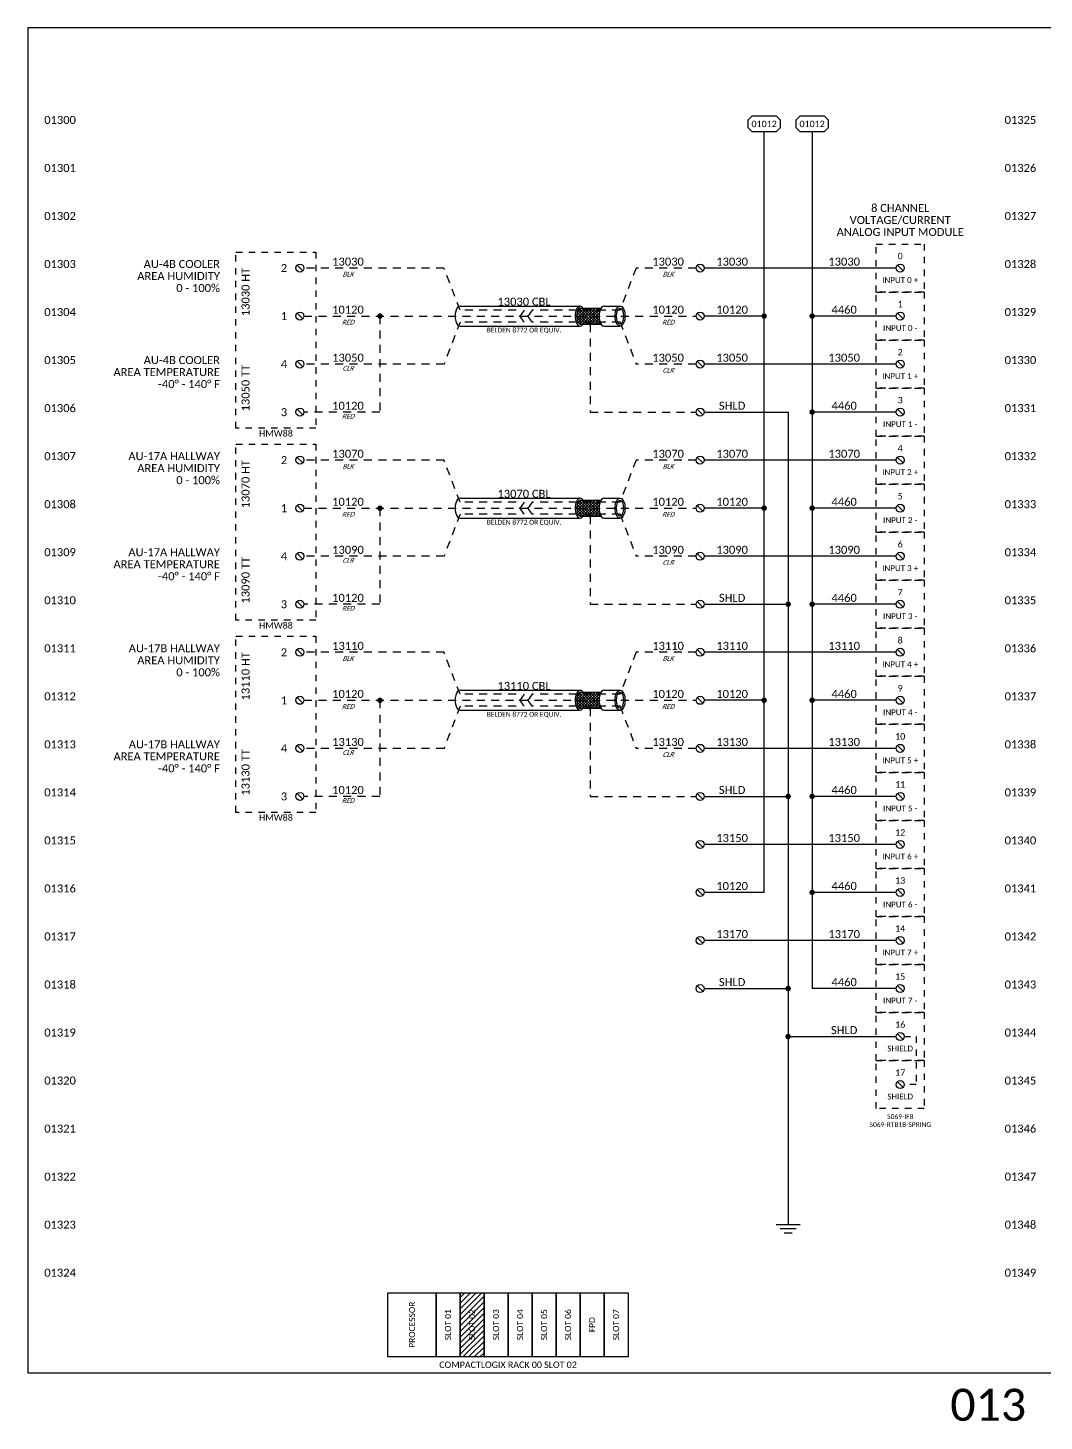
# Model space of a CAD drawing. Header units: inches. Extents: x 0 to 316, y -1 to 150.
# Drawn here: x 93 to 108.87, y 21.24 to 43 of the extents above; entities that cross this region are included whole.
import ezdxf
from ezdxf.enums import TextEntityAlignment as Align

# ---------------------------------------------------------------- set-up
doc = ezdxf.new("R2010")
doc.units = ezdxf.units.IN
doc.header["$MEASUREMENT"] = 0
doc.linetypes.add('HIDDEN2', pattern=[0.1875, 0.125, -0.0625])
doc.styles.add('Calibri', font='calibri.ttf')

# ---------------------------------------------------------------- blocks, each defined once
blk = doc.blocks.new('TERM')
at = {"color": 2}
blk.add_line((-0.044, 0.044), (0.044, -0.044), dxfattribs=at)
blk.add_circle((0, 0), 0.0625, dxfattribs=at)
blk = doc.blocks.new('CONN')
at = {"color": 2, "const_width": 0.0425}
blk.add_lwpolyline([(0.02125, 0, 1), (-0.02125, 0, 1)], format="xyb", close=True, dxfattribs=at)
blk = doc.blocks.new('GND')
at = {"color": 3}
for p, q in [((0, 0), (0, -0.125)), ((-0.1875, -0.125), (0.1875, -0.125)), ((-0.125, -0.1875), (0.125, -0.1875)), ((-0.0625, -0.25), (0.0625, -0.25))]:
    blk.add_line(p, q, dxfattribs=at)
blk = doc.blocks.new('REF')
at = {"color": 2}
for p, q in [((0, 0.062), (0.062, 0.125)), ((0, -0.062), (0, 0.062)), ((0.062, 0.125), (0.438, 0.125)), ((0.438, 0.125), (0.5, 0.062)), ((0.5, 0.062), (0.5, -0.062)), ((0.062, -0.125), (0, -0.062)), ((0.438, -0.125), (0.062, -0.125)), ((0.5, -0.062), (0.438, -0.125))]:
    blk.add_line(p, q, dxfattribs=at)
at = {"color": 3, "style": 'Calibri'}
blk.add_attdef('XXXXX', text='', height=0.1, dxfattribs=at).set_placement((0.25, -0.05), align=Align.CENTER)

msp = doc.modelspace()

# ---------------------------------------------------------------- hatches: boundary and pattern name
at = {"linetype": 'Continuous'}
h = msp.add_hatch(dxfattribs=at)
h.set_pattern_fill('ANSI37', color=256, scale=0.25)
h.set_pattern_definition([(45, (77.25, -21.65625), (-0.022097087, 0.022097087), []), (135, (77.25, -21.65625), (-0.022097087, -0.022097087), [])])
edge = h.paths.add_edge_path()
edge.add_ellipse((102, 38.5), major_axis=(0, 0.15625), ratio=0.5, start_angle=36.869898, end_angle=143.130102)
edge.add_line((101.95312, 38.375), (101.625, 38.375))
edge.add_ellipse((101.625, 38.5), major_axis=(0, -0.125), ratio=0.43145941, start_angle=180, end_angle=360, ccw=False)
edge.add_line((101.625, 38.625), (101.95312, 38.625))
h = msp.add_hatch(dxfattribs=at)
h.set_pattern_fill('ANSI37', color=256, scale=0.25)
h.set_pattern_definition([(45, (77.25, -24.65625), (-0.022097087, 0.022097087), []), (135, (77.25, -24.65625), (-0.022097087, -0.022097087), [])])
edge = h.paths.add_edge_path()
edge.add_ellipse((102, 35.5), major_axis=(0, 0.15625), ratio=0.5, start_angle=36.869898, end_angle=143.130102)
edge.add_line((101.95312, 35.375), (101.625, 35.375))
edge.add_ellipse((101.625, 35.5), major_axis=(0, -0.125), ratio=0.43145941, start_angle=180, end_angle=360, ccw=False)
edge.add_line((101.625, 35.625), (101.95312, 35.625))
h = msp.add_hatch(dxfattribs=at)
h.set_pattern_fill('ANSI37', color=256, scale=0.25)
h.set_pattern_definition([(45, (77.25, -27.65625), (-0.022097087, 0.022097087), []), (135, (77.25, -27.65625), (-0.022097087, -0.022097087), [])])
edge = h.paths.add_edge_path()
edge.add_ellipse((102, 32.5), major_axis=(0, 0.15625), ratio=0.5, start_angle=36.869898, end_angle=143.130102)
edge.add_line((101.95312, 32.375), (101.625, 32.375))
edge.add_ellipse((101.625, 32.5), major_axis=(0, -0.125), ratio=0.43145941, start_angle=180, end_angle=360, ccw=False)
edge.add_line((101.625, 32.625), (101.95312, 32.625))
h = msp.add_hatch(dxfattribs=at)
h.set_pattern_fill('ANSI31', color=2, scale=0.5)
h.set_pattern_definition([(45, (94.3125, -1), (-0.04419417, 0.04419417), [])])
h.paths.add_polyline_path([(100.125, 23.25), (99.75, 23.25), (99.75, 22.25), (100.125, 22.25)])
h.paths.add_polyline_path([(100, 23), (100, 22.5), (99.875, 22.5), (99.875, 23)], flags=0)
h.paths.add_polyline_path([(100.01458, 22.46688), (100.01458, 23.03312), (99.86088, 23.03312), (99.86088, 22.46688)], flags=24)

# ---------------------------------------------------------------- linework, layer by layer
at = {"color": 35}
for p, q in [((104.5, 29.5), (104.5, 41.375)), ((106.5625, 39.25), (103.5625, 39.25)), ((104.5, 38.5), (103.5625, 38.5)), ((106.5625, 37.75), (103.5625, 37.75)), ((106.5625, 36.25), (103.5625, 36.25)), ((104.5, 35.5), (103.5625, 35.5)), ((106.5625, 34.75), (103.5625, 34.75)), ((106.5625, 33.25), (103.5625, 33.25)), ((104.5, 32.5), (103.5625, 32.5)), ((106.5625, 31.75), (103.5625, 31.75)), ((106.5625, 30.25), (103.5625, 30.25)), ((104.5, 29.5), (103.5625, 29.5)), ((106.5625, 28.75), (103.5625, 28.75))]:
    msp.add_line(p, q, dxfattribs=at)
at = {"color": 5}
for p, q in [((105.25, 41.375), (105.25, 28)), ((106.5625, 38.5), (105.25, 38.5)), ((106.5625, 37), (105.25, 37)), ((106.5625, 35.5), (105.25, 35.5)), ((106.5625, 34), (105.25, 34)), ((106.5625, 32.5), (105.25, 32.5)), ((106.5625, 31), (105.25, 31)), ((106.5625, 29.5), (105.25, 29.5)), ((106.5625, 28), (105.25, 28))]:
    msp.add_line(p, q, dxfattribs=at)
at = {"color": 8, "linetype": 'HIDDEN2'}
for p, q in [((99.5, 39.25), (97.3125, 39.25)), ((99.75, 38.59375), (99.5, 39.25)), ((102.5, 39.25), (102.25, 38.59375)), ((103.4375, 39.25), (102.5, 39.25)), ((100.625, 38.59375), (99.75, 38.59375)), ((100.75, 38.40625), (100.625, 38.59375)), ((100.875, 38.59375), (100.75, 38.40625)), ((102.25, 38.59375), (100.875, 38.59375)), ((99.5, 36.25), (97.3125, 36.25)), ((99.75, 35.59375), (99.5, 36.25)), ((102.5, 36.25), (102.25, 35.59375)), ((103.4375, 36.25), (102.5, 36.25)), ((100.625, 35.59375), (99.75, 35.59375)), ((100.75, 35.40625), (100.625, 35.59375)), ((100.875, 35.59375), (100.75, 35.40625)), ((102.25, 35.59375), (100.875, 35.59375)), ((99.5, 33.25), (97.3125, 33.25)), ((99.75, 32.59375), (99.5, 33.25)), ((102.5, 33.25), (102.25, 32.59375)), ((103.4375, 33.25), (102.5, 33.25)), ((100.625, 32.59375), (99.75, 32.59375)), ((100.75, 32.40625), (100.625, 32.59375)), ((100.875, 32.59375), (100.75, 32.40625)), ((102.25, 32.59375), (100.875, 32.59375))]:
    msp.add_line(p, q, dxfattribs=at)
at = {"color": 2}
for p, q in [((99.75, 38.65625), (101.625, 38.65625)), ((102, 38.65625), (102.25, 38.65625)), ((99.75, 38.34375), (101.625, 38.34375)), ((102, 38.34375), (102.25, 38.34375)), ((99.75, 35.65625), (101.625, 35.65625)), ((102, 35.65625), (102.25, 35.65625)), ((99.75, 35.34375), (101.625, 35.34375)), ((102, 35.34375), (102.25, 35.34375)), ((99.75, 32.65625), (101.625, 32.65625)), ((102, 32.65625), (102.25, 32.65625)), ((99.75, 32.34375), (101.625, 32.34375)), ((102, 32.34375), (102.25, 32.34375))]:
    msp.add_line(p, q, dxfattribs=at)
at = {"linetype": 'HIDDEN2'}
for p, q in [((100.75, 38.59375), (100.625, 38.40625)), ((100.875, 38.40625), (100.75, 38.59375)), ((99.75, 38.40625), (99.5, 37.75)), ((100.625, 38.40625), (99.75, 38.40625)), ((102.25, 38.40625), (100.875, 38.40625)), ((102.25, 38.40625), (102.5, 37.75)), ((99.5, 37.75), (97.3125, 37.75)), ((103.4375, 37.75), (102.5, 37.75)), ((100.75, 35.59375), (100.625, 35.40625)), ((100.875, 35.40625), (100.75, 35.59375)), ((99.75, 35.40625), (99.5, 34.75)), ((100.625, 35.40625), (99.75, 35.40625)), ((102.25, 35.40625), (100.875, 35.40625)), ((102.25, 35.40625), (102.5, 34.75)), ((99.5, 34.75), (97.3125, 34.75)), ((103.4375, 34.75), (102.5, 34.75)), ((100.75, 32.59375), (100.625, 32.40625)), ((100.875, 32.40625), (100.75, 32.59375)), ((99.75, 32.40625), (99.5, 31.75)), ((100.625, 32.40625), (99.75, 32.40625)), ((102.25, 32.40625), (100.875, 32.40625)), ((102.25, 32.40625), (102.5, 31.75)), ((99.5, 31.75), (97.3125, 31.75)), ((103.4375, 31.75), (102.5, 31.75))]:
    msp.add_line(p, q, dxfattribs=at)
at = {"color": 0}
for p, q in [((101.625, 38.625), (101.95312, 38.625)), ((101.625, 38.375), (101.95312, 38.375)), ((101.625, 35.625), (101.95312, 35.625)), ((101.625, 35.375), (101.95312, 35.375)), ((101.625, 32.625), (101.95312, 32.625)), ((101.625, 32.375), (101.95312, 32.375))]:
    msp.add_line(p, q, dxfattribs=at)
at = {"color": 1, "linetype": 'HIDDEN2'}
for p, q in [((97.3125, 38.5), (103.4375, 38.5)), ((98.5, 38.5), (98.5, 37)), ((98.5, 37), (97.3125, 37)), ((97.3125, 35.5), (103.4375, 35.5)), ((98.5, 35.5), (98.5, 34)), ((98.5, 34), (97.3125, 34)), ((97.3125, 32.5), (103.4375, 32.5)), ((98.5, 32.5), (98.5, 31)), ((98.5, 31), (97.3125, 31))]:
    msp.add_line(p, q, dxfattribs=at)
at = {"color": 3, "linetype": 'HIDDEN2'}
for p, q in [((101.78125, 38.375), (101.78125, 37)), ((101.78125, 37), (103.4375, 37)), ((101.78125, 35.375), (101.78125, 34)), ((101.78125, 34), (103.4375, 34)), ((101.78125, 32.375), (101.78125, 31)), ((101.78125, 31), (103.4375, 31))]:
    msp.add_line(p, q, dxfattribs=at)
at = {"color": 3, "linetype": 'Continuous'}
for p, q in [((103.5625, 37), (104.875, 37)), ((104.875, 37), (104.875, 24.4375)), ((103.5625, 34), (104.875, 34)), ((103.5625, 31), (104.875, 31)), ((103.5625, 28), (104.875, 28))]:
    msp.add_line(p, q, dxfattribs=at)
at = {"color": 3}
for p, q in [((104.875, 27.25), (106.5625, 27.25)), ((104.875, 24.4375), (104.875, 24.3125))]:
    msp.add_line(p, q, dxfattribs=at)
at = {"color": 1, "linetype": 'HIDDEN2', "ltscale": 0.5}
for p, q in [((106.6875, 27.25), (106.875, 27.25)), ((106.875, 27.25), (106.875, 26.5)), ((106.875, 26.5), (106.6875, 26.5))]:
    msp.add_line(p, q, dxfattribs=at)
at = {"ltscale": 0.25}
msp.add_lwpolyline([(93, 22), (123, 22), (123, 43), (93, 43)], close=True, dxfattribs=at)
at = {"color": 2, "linetype": 'HIDDEN2', "ltscale": 0.5}
for points in [[(106.25, 39.625), (107, 39.625), (107, 38.875), (106.25, 38.875)], [(96.25, 39.5), (97.5, 39.5), (97.5, 36.75), (96.25, 36.75)], [(106.25, 38.875), (107, 38.875), (107, 38.125), (106.25, 38.125)], [(106.25, 38.125), (107, 38.125), (107, 37.375), (106.25, 37.375)], [(106.25, 37.375), (107, 37.375), (107, 36.625), (106.25, 36.625)], [(106.25, 36.625), (107, 36.625), (107, 35.875), (106.25, 35.875)], [(96.25, 36.5), (97.5, 36.5), (97.5, 33.75), (96.25, 33.75)], [(106.25, 35.875), (107, 35.875), (107, 35.125), (106.25, 35.125)], [(106.25, 35.125), (107, 35.125), (107, 34.375), (106.25, 34.375)], [(106.25, 34.375), (107, 34.375), (107, 33.625), (106.25, 33.625)], [(106.25, 33.625), (107, 33.625), (107, 32.875), (106.25, 32.875)], [(96.25, 33.5), (97.5, 33.5), (97.5, 30.75), (96.25, 30.75)], [(106.25, 32.875), (107, 32.875), (107, 32.125), (106.25, 32.125)], [(106.25, 32.125), (107, 32.125), (107, 31.375), (106.25, 31.375)], [(106.25, 31.375), (107, 31.375), (107, 30.625), (106.25, 30.625)], [(106.25, 30.625), (107, 30.625), (107, 29.875), (106.25, 29.875)], [(106.25, 29.875), (107, 29.875), (107, 29.125), (106.25, 29.125)], [(106.25, 29.125), (107, 29.125), (107, 28.375), (106.25, 28.375)], [(106.25, 28.375), (107, 28.375), (107, 27.625), (106.25, 27.625)], [(106.25, 27.625), (107, 27.625), (107, 26.875), (106.25, 26.875)], [(106.25, 26.875), (107, 26.875), (107, 26.125), (106.25, 26.125)]]:
    msp.add_lwpolyline(points, close=True, dxfattribs=at)
at = {"color": 2, "linetype": 'Continuous'}
for points in [[(98.625, 23.25), (99.375, 23.25), (99.375, 22.25), (98.625, 22.25)], [(99.375, 23.25), (99.75, 23.25), (99.75, 22.25), (99.375, 22.25)], [(99.75, 23.25), (100.125, 23.25), (100.125, 22.25), (99.75, 22.25)], [(100.125, 23.25), (100.5, 23.25), (100.5, 22.25), (100.125, 22.25)], [(100.5, 23.25), (100.875, 23.25), (100.875, 22.25), (100.5, 22.25)], [(100.875, 23.25), (101.25, 23.25), (101.25, 22.25), (100.875, 22.25)], [(101.25, 23.25), (101.625, 23.25), (101.625, 22.25), (101.25, 22.25)], [(101.625, 23.25), (102, 23.25), (102, 22.25), (101.625, 22.25)], [(102, 23.25), (102.375, 23.25), (102.375, 22.25), (102, 22.25)]]:
    msp.add_lwpolyline(points, close=True, dxfattribs=at)
at = {"color": 2}
for centre, major_axis, start_param, end_param in [((99.75, 38.5), (0, -0.15625), 3.14159265, 6.28318531), ((101.625, 38.5), (0, 0.15625), -0.64350111, 3.78509376), ((102, 38.5), (0, -0.15625), 3.14159265, 6.28318531), ((102, 38.5), (0, 0.15625), 0.64350111, 2.49809154), ((99.75, 35.5), (0, -0.15625), 3.14159265, 6.28318531), ((101.625, 35.5), (0, 0.15625), -0.64350111, 3.78509376), ((102, 35.5), (0, -0.15625), 3.14159265, 6.28318531), ((102, 35.5), (0, 0.15625), 0.64350111, 2.49809154), ((99.75, 32.5), (0, -0.15625), 3.14159265, 6.28318531), ((101.625, 32.5), (0, 0.15625), -0.64350111, 3.78509376), ((102, 32.5), (0, -0.15625), 3.14159265, 6.28318531), ((102, 32.5), (0, 0.15625), 0.64350111, 2.49809154)]:
    msp.add_ellipse(centre, major_axis=major_axis, ratio=0.5, start_param=start_param, end_param=end_param, dxfattribs=at)
at = {"color": 0}
for centre in [(101.625, 38.5), (101.625, 35.5), (101.625, 32.5)]:
    msp.add_ellipse(centre, major_axis=(0, -0.125), ratio=0.43145941, start_param=3.14159265, end_param=6.28318531, dxfattribs=at)
at = {"color": 2}
for centre, major_axis, ratio in [((102.25, 38.5), (0, -0.15625), 0.5), ((102.25, 38.5), (0, -0.125), 0.43145941), ((102.25, 35.5), (0, -0.15625), 0.5), ((102.25, 35.5), (0, -0.125), 0.43145941), ((102.25, 32.5), (0, -0.15625), 0.5), ((102.25, 32.5), (0, -0.125), 0.43145941)]:
    msp.add_ellipse(centre, major_axis=major_axis, ratio=ratio, dxfattribs=at)

# ---------------------------------------------------------------- block references
for p in [(104.25, 41.5), (105, 41.5)]:
    msp.add_blockref('REF', p).add_auto_attribs({'XXXXX': '01012'})
for name, p in [('TERM', (97.25, 39.25)), ('TERM', (103.5, 39.25)), ('TERM', (106.625, 39.25)), ('TERM', (97.25, 38.5)), ('TERM', (103.5, 38.5)), ('TERM', (106.625, 38.5)), ('TERM', (97.25, 37.75)), ('TERM', (103.5, 37.75)), ('TERM', (106.625, 37.75)), ('TERM', (97.25, 37)), ('TERM', (103.5, 37)), ('TERM', (106.625, 37)), ('TERM', (97.25, 36.25)), ('TERM', (103.5, 36.25)), ('TERM', (106.625, 36.25)), ('TERM', (97.25, 35.5)), ('TERM', (103.5, 35.5)), ('TERM', (106.625, 35.5)), ('TERM', (97.25, 34.75)), ('TERM', (103.5, 34.75)), ('TERM', (106.625, 34.75)), ('TERM', (97.25, 34)), ('TERM', (103.5, 34)), ('TERM', (106.625, 34)), ('TERM', (97.25, 33.25)), ('TERM', (103.5, 33.25)), ('TERM', (106.625, 33.25)), ('TERM', (97.25, 32.5)), ('TERM', (103.5, 32.5)), ('TERM', (106.625, 32.5)), ('TERM', (97.25, 31.75)), ('TERM', (103.5, 31.75)), ('TERM', (106.625, 31.75)), ('TERM', (97.25, 31)), ('TERM', (103.5, 31)), ('TERM', (106.625, 31)), ('TERM', (103.5, 30.25)), ('TERM', (106.625, 30.25)), ('TERM', (103.5, 29.5)), ('TERM', (106.625, 29.5)), ('TERM', (103.5, 28.75)), ('TERM', (106.625, 28.75)), ('TERM', (103.5, 28)), ('TERM', (106.625, 28)), ('TERM', (106.625, 27.25)), ('TERM', (106.625, 26.5)), ('GND', (104.875, 24.4375))]:
    msp.add_blockref(name, p)
for p in [(98.5, 38.5), (98.5, 38.5), (104.5, 38.5), (104.5, 38.5), (105.25, 38.5), (105.25, 38.5), (105.25, 37), (105.25, 37), (98.5, 35.5), (98.5, 35.5), (104.5, 35.5), (104.5, 35.5), (105.25, 35.5), (105.25, 35.5), (104.875, 34), (104.875, 34), (105.25, 34), (105.25, 34), (98.5, 32.5), (98.5, 32.5), (104.5, 32.5), (104.5, 32.5), (105.25, 32.5), (105.25, 32.5), (104.875, 31), (104.875, 31), (105.25, 31), (105.25, 31), (105.25, 29.5), (105.25, 29.5), (104.875, 28), (104.875, 28), (104.875, 27.25), (104.875, 27.25)]:
    msp.add_blockref('CONN', p, dxfattribs=at)
at = {"color": 2, "xscale": 0.5, "yscale": 0.5, "zscale": 0.5}
for p in [(101.78125, 38.375), (101.78125, 35.375), (101.78125, 32.375)]:
    msp.add_blockref('CONN', p, dxfattribs=at)

# ---------------------------------------------------------------- texts
at = {"style": 'Calibri'}
for s, p in [('01300', (93.75, 41.5)), ('01325', (108.75, 41.5)), ('01301', (93.75, 40.75)), ('01326', (108.75, 40.75)), ('01302', (93.75, 40)), ('01327', (108.75, 40)), ('01328', (108.75, 39.25)), ('01303', (93.75, 39.25)), ('AREA HUMIDITY', (96, 39.0625)), ('AU-4B COOLER', (96, 39.25)), ('0 - 100%%%', (96, 38.875)), ('01304', (93.75, 38.5)), ('01329', (108.75, 38.5)), ('01305', (93.75, 37.75)), ('AU-4B COOLER', (96, 37.75)), ('01330', (108.75, 37.75)), ('AREA TEMPERATURE', (96, 37.5625)), ('-40%%D - 140%%D F', (96, 37.375)), ('01306', (93.75, 37)), ('01331', (108.75, 37)), ('01307', (93.75, 36.25)), ('AU-17A HALLWAY', (96, 36.25)), ('01332', (108.75, 36.25)), ('AREA HUMIDITY', (96, 36.0625)), ('0 - 100%%%', (96, 35.875)), ('01308', (93.75, 35.5)), ('01333', (108.75, 35.5)), ('01309', (93.75, 34.75)), ('AU-17A HALLWAY', (96, 34.75)), ('01334', (108.75, 34.75)), ('AREA TEMPERATURE', (96, 34.5625)), ('-40%%D - 140%%D F', (96, 34.375)), ('01310', (93.75, 34)), ('01335', (108.75, 34)), ('01311', (93.75, 33.25)), ('AU-17B HALLWAY', (96, 33.25)), ('01336', (108.75, 33.25)), ('AREA HUMIDITY', (96, 33.0625)), ('0 - 100%%%', (96, 32.875)), ('01312', (93.75, 32.5)), ('01337', (108.75, 32.5)), ('01313', (93.75, 31.75)), ('AU-17B HALLWAY', (96, 31.75)), ('01338', (108.75, 31.75)), ('AREA TEMPERATURE', (96, 31.5625)), ('-40%%D - 140%%D F', (96, 31.375)), ('01314', (93.75, 31)), ('01339', (108.75, 31)), ('01315', (93.75, 30.25)), ('01340', (108.75, 30.25)), ('01316', (93.75, 29.5)), ('01341', (108.75, 29.5)), ('01317', (93.75, 28.75)), ('01342', (108.75, 28.75)), ('01318', (93.75, 28)), ('01343', (108.75, 28)), ('01319', (93.75, 27.25)), ('01344', (108.75, 27.25)), ('01320', (93.75, 26.5)), ('01345', (108.75, 26.5)), ('01321', (93.75, 25.75)), ('01346', (108.75, 25.75)), ('01322', (93.75, 25)), ('01347', (108.75, 25)), ('01323', (93.75, 24.25)), ('01348', (108.75, 24.25)), ('01324', (93.75, 23.5)), ('01349', (108.75, 23.5))]:
    msp.add_text(s, height=0.125, dxfattribs=at).set_placement(p, align=Align.RIGHT)
at = {"color": 3, "style": 'Calibri'}
for s, height, p in [('8 CHANNEL', 0.125, (106.625, 40.1875)), ('VOLTAGE/CURRENT', 0.125, (106.625, 40)), ('ANALOG INPUT MODULE', 0.125, (106.625, 39.8125)), ('0', 0.1, (106.625, 39.4375)), ('INPUT 0 +', 0.09, (106.625, 39.0625)), ('1', 0.1, (106.625, 38.6875)), ('INPUT 0 -', 0.09, (106.625, 38.3125)), ('2', 0.1, (106.625, 37.9375)), ('INPUT 1 +', 0.09, (106.625, 37.5625)), ('3', 0.1, (106.625, 37.1875)), ('INPUT 1 -', 0.09, (106.625, 36.8125)), ('4', 0.1, (106.625, 36.4375)), ('INPUT 2 +', 0.09, (106.625, 36.0625)), ('5', 0.1, (106.625, 35.6875)), ('INPUT 2 -', 0.09, (106.625, 35.3125)), ('6', 0.1, (106.625, 34.9375)), ('INPUT 3 +', 0.09, (106.625, 34.5625)), ('7', 0.1, (106.625, 34.1875)), ('INPUT 3 -', 0.09, (106.625, 33.8125)), ('8', 0.1, (106.625, 33.4375)), ('INPUT 4 +', 0.09, (106.625, 33.0625)), ('9', 0.1, (106.625, 32.6875)), ('INPUT 4 -', 0.09, (106.625, 32.3125)), ('10', 0.1, (106.625, 31.9375)), ('INPUT 5 +', 0.09, (106.625, 31.5625)), ('11', 0.1, (106.625, 31.1875)), ('INPUT 5 -', 0.09, (106.625, 30.8125)), ('12', 0.1, (106.625, 30.4375)), ('INPUT 6 +', 0.09, (106.625, 30.0625)), ('13', 0.1, (106.625, 29.6875)), ('INPUT 6 -', 0.09, (106.625, 29.3125)), ('14', 0.1, (106.625, 28.9375)), ('INPUT 7 +', 0.09, (106.625, 28.5625)), ('15', 0.1, (106.625, 28.1875)), ('INPUT 7 -', 0.09, (106.625, 27.8125)), ('16', 0.1, (106.625, 27.4375)), ('SHIELD', 0.09, (106.625, 27.0625)), ('17', 0.1, (106.625, 26.6875)), ('SHIELD', 0.09, (106.625, 26.3125)), ('COMPACTLOGIX RACK 00 SLOT 02', 0.1, (100.5, 22.125))]:
    msp.add_text(s, height=height, dxfattribs=at).set_placement(p, align=Align.MIDDLE_CENTER)
at = {"color": 8, "linetype": 'HIDDEN2', "style": 'Calibri'}
for s, p in [('13030', (98, 39.25)), ('13030', (103, 39.25)), ('13070', (98, 36.25)), ('13070', (103, 36.25)), ('13110', (98, 33.25)), ('13110', (103, 33.25))]:
    msp.add_text(s, height=0.125, dxfattribs=at).set_placement(p, align=Align.BOTTOM_CENTER)
at = {"color": 35, "style": 'Calibri'}
for s, p in [('13030', (104, 39.25)), ('13030', (105.75, 39.25)), ('10120', (104, 38.5)), ('13050', (104, 37.75)), ('13050', (105.75, 37.75)), ('13070', (104, 36.25)), ('13070', (105.75, 36.25)), ('10120', (104, 35.5)), ('13090', (104, 34.75)), ('13090', (105.75, 34.75)), ('13110', (104, 33.25)), ('13110', (105.75, 33.25)), ('10120', (104, 32.5)), ('13130', (104, 31.75)), ('13130', (105.75, 31.75)), ('13150', (104, 30.25)), ('13150', (105.75, 30.25)), ('10120', (104, 29.5)), ('13170', (104, 28.75)), ('13170', (105.75, 28.75))]:
    msp.add_text(s, height=0.125, dxfattribs=at).set_placement(p, align=Align.BOTTOM_CENTER)
at = {"color": 3, "style": 'Calibri'}
for s, p in [('13030 HT', (96.5, 38.875)), ('13050 TT', (96.5, 37.375)), ('13070 HT', (96.5, 35.875)), ('13090 TT', (96.5, 34.375)), ('13110 HT', (96.5, 32.875)), ('13130 TT', (96.5, 31.375))]:
    msp.add_text(s, height=0.125, rotation=90, dxfattribs=at).set_placement(p, align=Align.BOTTOM_CENTER)
at = {"style": 'Calibri'}
for s, height, p in [('2', 0.125, (97, 39.25)), ('1', 0.125, (97, 38.5)), ('4', 0.125, (97, 37.75)), ('3', 0.125, (97, 37)), ('2', 0.125, (97, 36.25)), ('1', 0.125, (97, 35.5)), ('4', 0.125, (97, 34.75)), ('3', 0.125, (97, 34)), ('2', 0.125, (97, 33.25)), ('1', 0.125, (97, 32.5)), ('4', 0.125, (97, 31.75)), ('3', 0.125, (97, 31)), ('013', 0.5, (108, 21.5))]:
    msp.add_text(s, height=height, dxfattribs=at).set_placement(p, align=Align.MIDDLE_CENTER)
at = {"color": 8, "style": 'Calibri', "oblique": 20}
for p in [(98, 39.09375), (103, 39.09375), (98, 36.09375), (103, 36.09375), (98, 33.09375), (103, 33.09375)]:
    msp.add_text('BLK', height=0.075, dxfattribs=at).set_placement(p, align=Align.BOTTOM_CENTER)
at = {"color": 3, "style": 'Calibri'}
for s, p in [('13030 CBL', (100.75, 38.625)), ('13070 CBL', (100.75, 35.625)), ('13110 CBL', (100.75, 32.625)), ('SHLD', (105.75, 27.25))]:
    msp.add_text(s, height=0.125, dxfattribs=at).set_placement(p, align=Align.BOTTOM_CENTER)
at = {"color": 1, "linetype": 'HIDDEN2', "style": 'Calibri'}
for p in [(98, 38.5), (103, 38.5), (98, 37), (98, 35.5), (103, 35.5), (98, 34), (98, 32.5), (103, 32.5), (98, 31)]:
    msp.add_text('10120', height=0.125, dxfattribs=at).set_placement(p, align=Align.BOTTOM_CENTER)
at = {"color": 5, "style": 'Calibri'}
for p in [(105.75, 38.5), (105.75, 37), (105.75, 35.5), (105.75, 34), (105.75, 32.5), (105.75, 31), (105.75, 29.5), (105.75, 28)]:
    msp.add_text('4460', height=0.125, dxfattribs=at).set_placement(p, align=Align.BOTTOM_CENTER)
at = {"color": 1, "linetype": 'HIDDEN2', "style": 'Calibri', "oblique": 20}
for p in [(98, 38.34375), (103, 38.34375), (98, 36.875), (98, 35.34375), (103, 35.34375), (98, 33.875), (98, 32.34375), (103, 32.34375), (98, 30.875)]:
    msp.add_text('RED', height=0.075, dxfattribs=at).set_placement(p, align=Align.BOTTOM_CENTER)
at = {"color": 6, "style": 'Calibri'}
for s, p in [('BELDEN 8772 OR EQUIV.', (100.75, 38.28125)), ('BELDEN 8772 OR EQUIV.', (100.75, 35.28125)), ('BELDEN 8772 OR EQUIV.', (100.75, 32.28125)), ('5069-RTB18-SPRING', (106.625, 25.875)), ('5069-IF8', (106.625, 26))]:
    msp.add_text(s, height=0.075, dxfattribs=at).set_placement(p, align=Align.MIDDLE_CENTER)
at = {"linetype": 'HIDDEN2', "style": 'Calibri'}
for s, p in [('13050', (98, 37.75)), ('13050', (103, 37.75)), ('13090', (98, 34.75)), ('13090', (103, 34.75)), ('13130', (98, 31.75)), ('13130', (103, 31.75))]:
    msp.add_text(s, height=0.125, dxfattribs=at).set_placement(p, align=Align.BOTTOM_CENTER)
at = {"style": 'Calibri', "oblique": 20}
for p in [(98, 37.625), (103, 37.59375)]:
    msp.add_text('CLR', height=0.075, dxfattribs=at).set_placement(p, align=Align.BOTTOM_CENTER)
at = {"color": 3, "linetype": 'Continuous', "style": 'Calibri'}
for p in [(104, 37), (104, 34), (104, 31), (104, 28)]:
    msp.add_text('SHLD', height=0.125, dxfattribs=at).set_placement(p, align=Align.BOTTOM_CENTER)
at = {"color": 6, "style": 'Calibri'}
for p in [(96.875, 36.71875), (96.875, 33.71875), (96.875, 30.71875)]:
    msp.add_text('HMW88', height=0.1, dxfattribs=at).set_placement(p, align=Align.TOP_CENTER)
at = {"linetype": 'HIDDEN2', "style": 'Calibri', "oblique": 20}
for p in [(98, 34.625), (103, 34.59375), (98, 31.625), (103, 31.59375)]:
    msp.add_text('CLR', height=0.075, dxfattribs=at).set_placement(p, align=Align.BOTTOM_CENTER)
at = {"color": 3, "style": 'Calibri'}
for s, p in [('PROCESSOR', (99, 22.75)), ('SLOT 01', (99.5625, 22.75)), ('SLOT 02', (99.9375, 22.75)), ('SLOT 03', (100.3125, 22.75)), ('SLOT 04', (100.6875, 22.75)), ('SLOT 05', (101.0625, 22.75)), ('SLOT 06', (101.4375, 22.75)), ('FPD', (101.8125, 22.75)), ('SLOT 07', (102.1875, 22.75))]:
    msp.add_text(s, height=0.095, rotation=90, dxfattribs=at).set_placement(p, align=Align.MIDDLE_CENTER)

doc.saveas('drawing.dxf')
